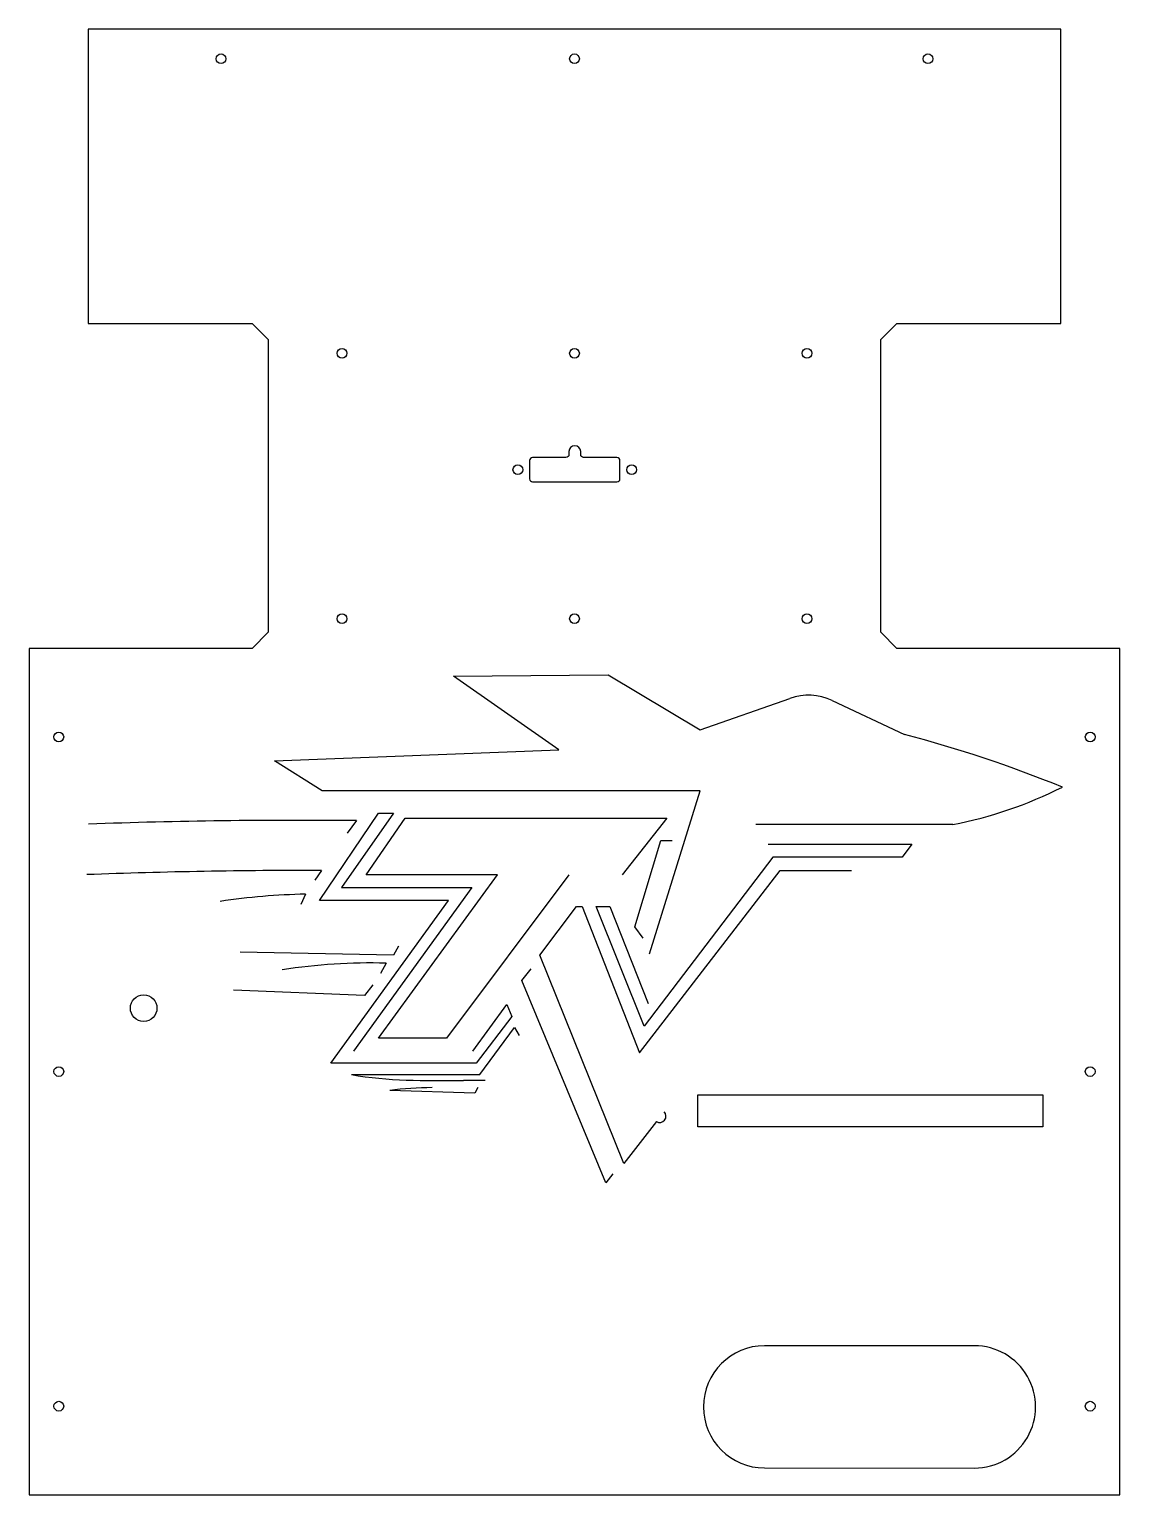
# Model space of a CAD drawing. Header units: millimetres. Extents: x -189 to 181, y -90 to 406.
import ezdxf

# ---------------------------------------------------------------- set-up
doc = ezdxf.new("R2010")
doc.units = ezdxf.units.MM
doc.layers.get('0').update_dxf_attribs({"linetype": 'CONTINUOUS'})

msp = doc.modelspace()

# ---------------------------------------------------------------- linework, layer by layer
for p, q in [((-44.96, 187.11), (7.47, 187.54)), ((-9.17, 162.12), (-44.96, 187.11)), ((7.47, 187.54), (38.64, 168.82)), ((38.64, 168.82), (69.12, 179.55)), ((83.41, 178.83), (107.9, 167.31)), ((-105.6, 158.39), (-9.17, 162.12)), ((-89.39, 148.22), (-105.6, 158.39)), ((38.64, 148.22), (-89.39, 148.22)), ((21.53, 92.91), (38.64, 148.22)), ((-90.4, 110.98), (-70.33, 140.62)), ((-65.25, 140.62), (-82.88, 115.39)), ((-70.33, 140.62), (-65.25, 140.62)), ((-77.83, 138.09), (-80.93, 133.8)), ((-74.53, 119.77), (-61.32, 138.93)), ((-61.32, 138.93), (27.38, 138.93)), ((27.38, 138.93), (12.3, 119.77)), ((124.28, 136.78), (57.54, 136.78)), ((16.54, 102.08), (25.4, 131.33)), ((25.4, 131.33), (29.15, 131.33)), ((61.78, 130.08), (110.49, 130.08)), ((110.49, 130.08), (107.15, 125.7)), ((63.29, 125.7), (19.75, 68.45)), ((107.15, 125.7), (63.29, 125.7)), ((-89.66, 121.18), (-91.91, 117.85)), ((-29.97, 119.77), (-74.53, 119.77)), ((-70.33, 64.33), (-29.97, 119.77)), ((-5.84, 119.77), (-47.25, 64.33)), ((18.08, 59.39), (65.81, 121.18)), ((65.81, 121.18), (90, 121.18)), ((-82.88, 115.39), (-38.67, 115.39)), ((-38.67, 115.39), (-78.87, 59.94)), ((-95.12, 113.15), (-96.73, 109.7)), ((-46.58, 110.98), (-90.4, 110.98)), ((-86.55, 55.86), (-46.58, 110.98)), ((-15.62, 92.51), (-3.27, 108.99)), ((-3.27, 108.99), (-1.28, 108.99)), ((-1.28, 108.99), (18.08, 59.39)), ((19.75, 68.45), (3.43, 108.99)), ((3.43, 108.99), (8.06, 108.99)), ((8.06, 108.99), (21.11, 76.09)), ((19.31, 98.21), (16.54, 102.08)), ((-63.58, 95.51), (-65.25, 92.51)), ((-65.25, 92.51), (-117.19, 93.46)), ((-67.75, 89.76), (-69.71, 86.23)), ((12.84, 21.88), (-15.62, 92.51)), ((-21.77, 83.92), (-18.58, 87.87)), ((-75.15, 78.83), (-119.49, 80.63)), ((-72.25, 82.42), (-75.15, 78.83)), ((6.7, 15.32), (-21.77, 83.92)), ((-38.32, 59.94), (-26.83, 75.79)), ((-26.83, 75.79), (-25.14, 71.71)), ((-25.14, 71.71), (-37.19, 55.86)), ((-36.04, 52.03), (-24.27, 67.95)), ((-24.27, 67.95), (-22.66, 65.24)), ((-47.25, 64.33), (-70.33, 64.33)), ((-37.19, 55.86), (-86.55, 55.86)), ((-79.53, 52.03), (-36.04, 52.03)), ((-34.24, 49.99), (-41.58, 49.99)), ((-37.69, 45.72), (-66.55, 46.6)), ((-36.66, 47.57), (-37.69, 45.72)), ((23.85, 36.04), (12.84, 21.88)), ((9.11, 18.34), (6.7, 15.32))]:
    msp.add_line(p, q)
for points in [[(160.89, 306.67), (160.89, 406.37), (-168.71, 406.37), (-168.71, 306.67), (-113.21, 306.67), (-107.71, 301.17), (-107.71, 201.97), (-113.21, 196.47), (-188.71, 196.47), (-188.71, -90.43), (180.89, -90.43), (180.89, 196.47), (105.39, 196.47), (99.89, 201.97), (99.89, 301.17), (105.39, 306.67)], [(37.9, 45.14), (154.83, 45.14), (154.83, 34.29), (37.9, 34.29)]]:
    msp.add_lwpolyline(points, close=True)
for points in [[(11.49, 260.19, 0.414214), (10.49, 261.19), (-0.81, 261.19, -0.414214), (-1.81, 262.19), (-1.81, 263.19, 1), (-5.81, 263.19), (-5.81, 262.19, -0.414214), (-6.81, 261.19), (-18.11, 261.19, 0.414214), (-19.11, 260.19), (-19.11, 253.94, 0.414214), (-18.11, 252.94), (10.49, 252.94, 0.414214), (11.49, 253.94)], [(60.52, -39.94, 0.999998), (60.52, -81.37), (131.66, -81.39, 1), (131.67, -39.95)]]:
    msp.add_lwpolyline(points, format="xyb", close=True)
for centre, radius in [((-123.71, 396.37), 1.65), ((-3.91, 396.37), 1.65), ((115.89, 396.37), 1.65), ((-82.71, 296.55), 1.65), ((-3.91, 296.55), 1.65), ((74.89, 296.55), 1.65), ((-23.11, 257.07), 1.65), ((15.49, 257.07), 1.65), ((-82.71, 206.55), 1.65), ((-3.91, 206.55), 1.65), ((74.89, 206.55), 1.65), ((-178.71, 166.47), 1.65), ((170.89, 166.47), 1.65), ((-149.95, 74.52), 4.5), ((-178.71, 53.02), 1.65), ((170.89, 53.02), 1.65), ((-178.71, -60.43), 1.65), ((170.89, -60.43), 1.65)]:
    msp.add_circle(centre, radius)
for centre, radius, start, end in [((75.38, 161.76), 18.86, 64.806, 109.4072), ((-3.73, -256.85), 438.6, 67.8754, 75.2547), ((97.3, 276.71), 142.51, 280.9139, 296.7558), ((-96.76, -1884.28), 2022.47, 89.46383, 92.03859), ((-94.67, -1839.56), 1960.75, 89.85375, 92.18013), ((-90.94, -107.46), 220.65, 91.0855, 98.6178), ((-72.85, -107.66), 197.49, 88.521, 98.7679), ((-52.19, -58.51), 106.08, 90, 97.776), ((24.94, 37.89), 2.15, -120.5802, 44.8865)]:
    msp.add_arc(centre, radius, start, end)
msp.add_open_spline([(-79.53, 52.03), (-67.05, 49.71), (-55.02, 49.99), (-41.58, 49.99)], degree=3)

doc.saveas('drawing.dxf')
